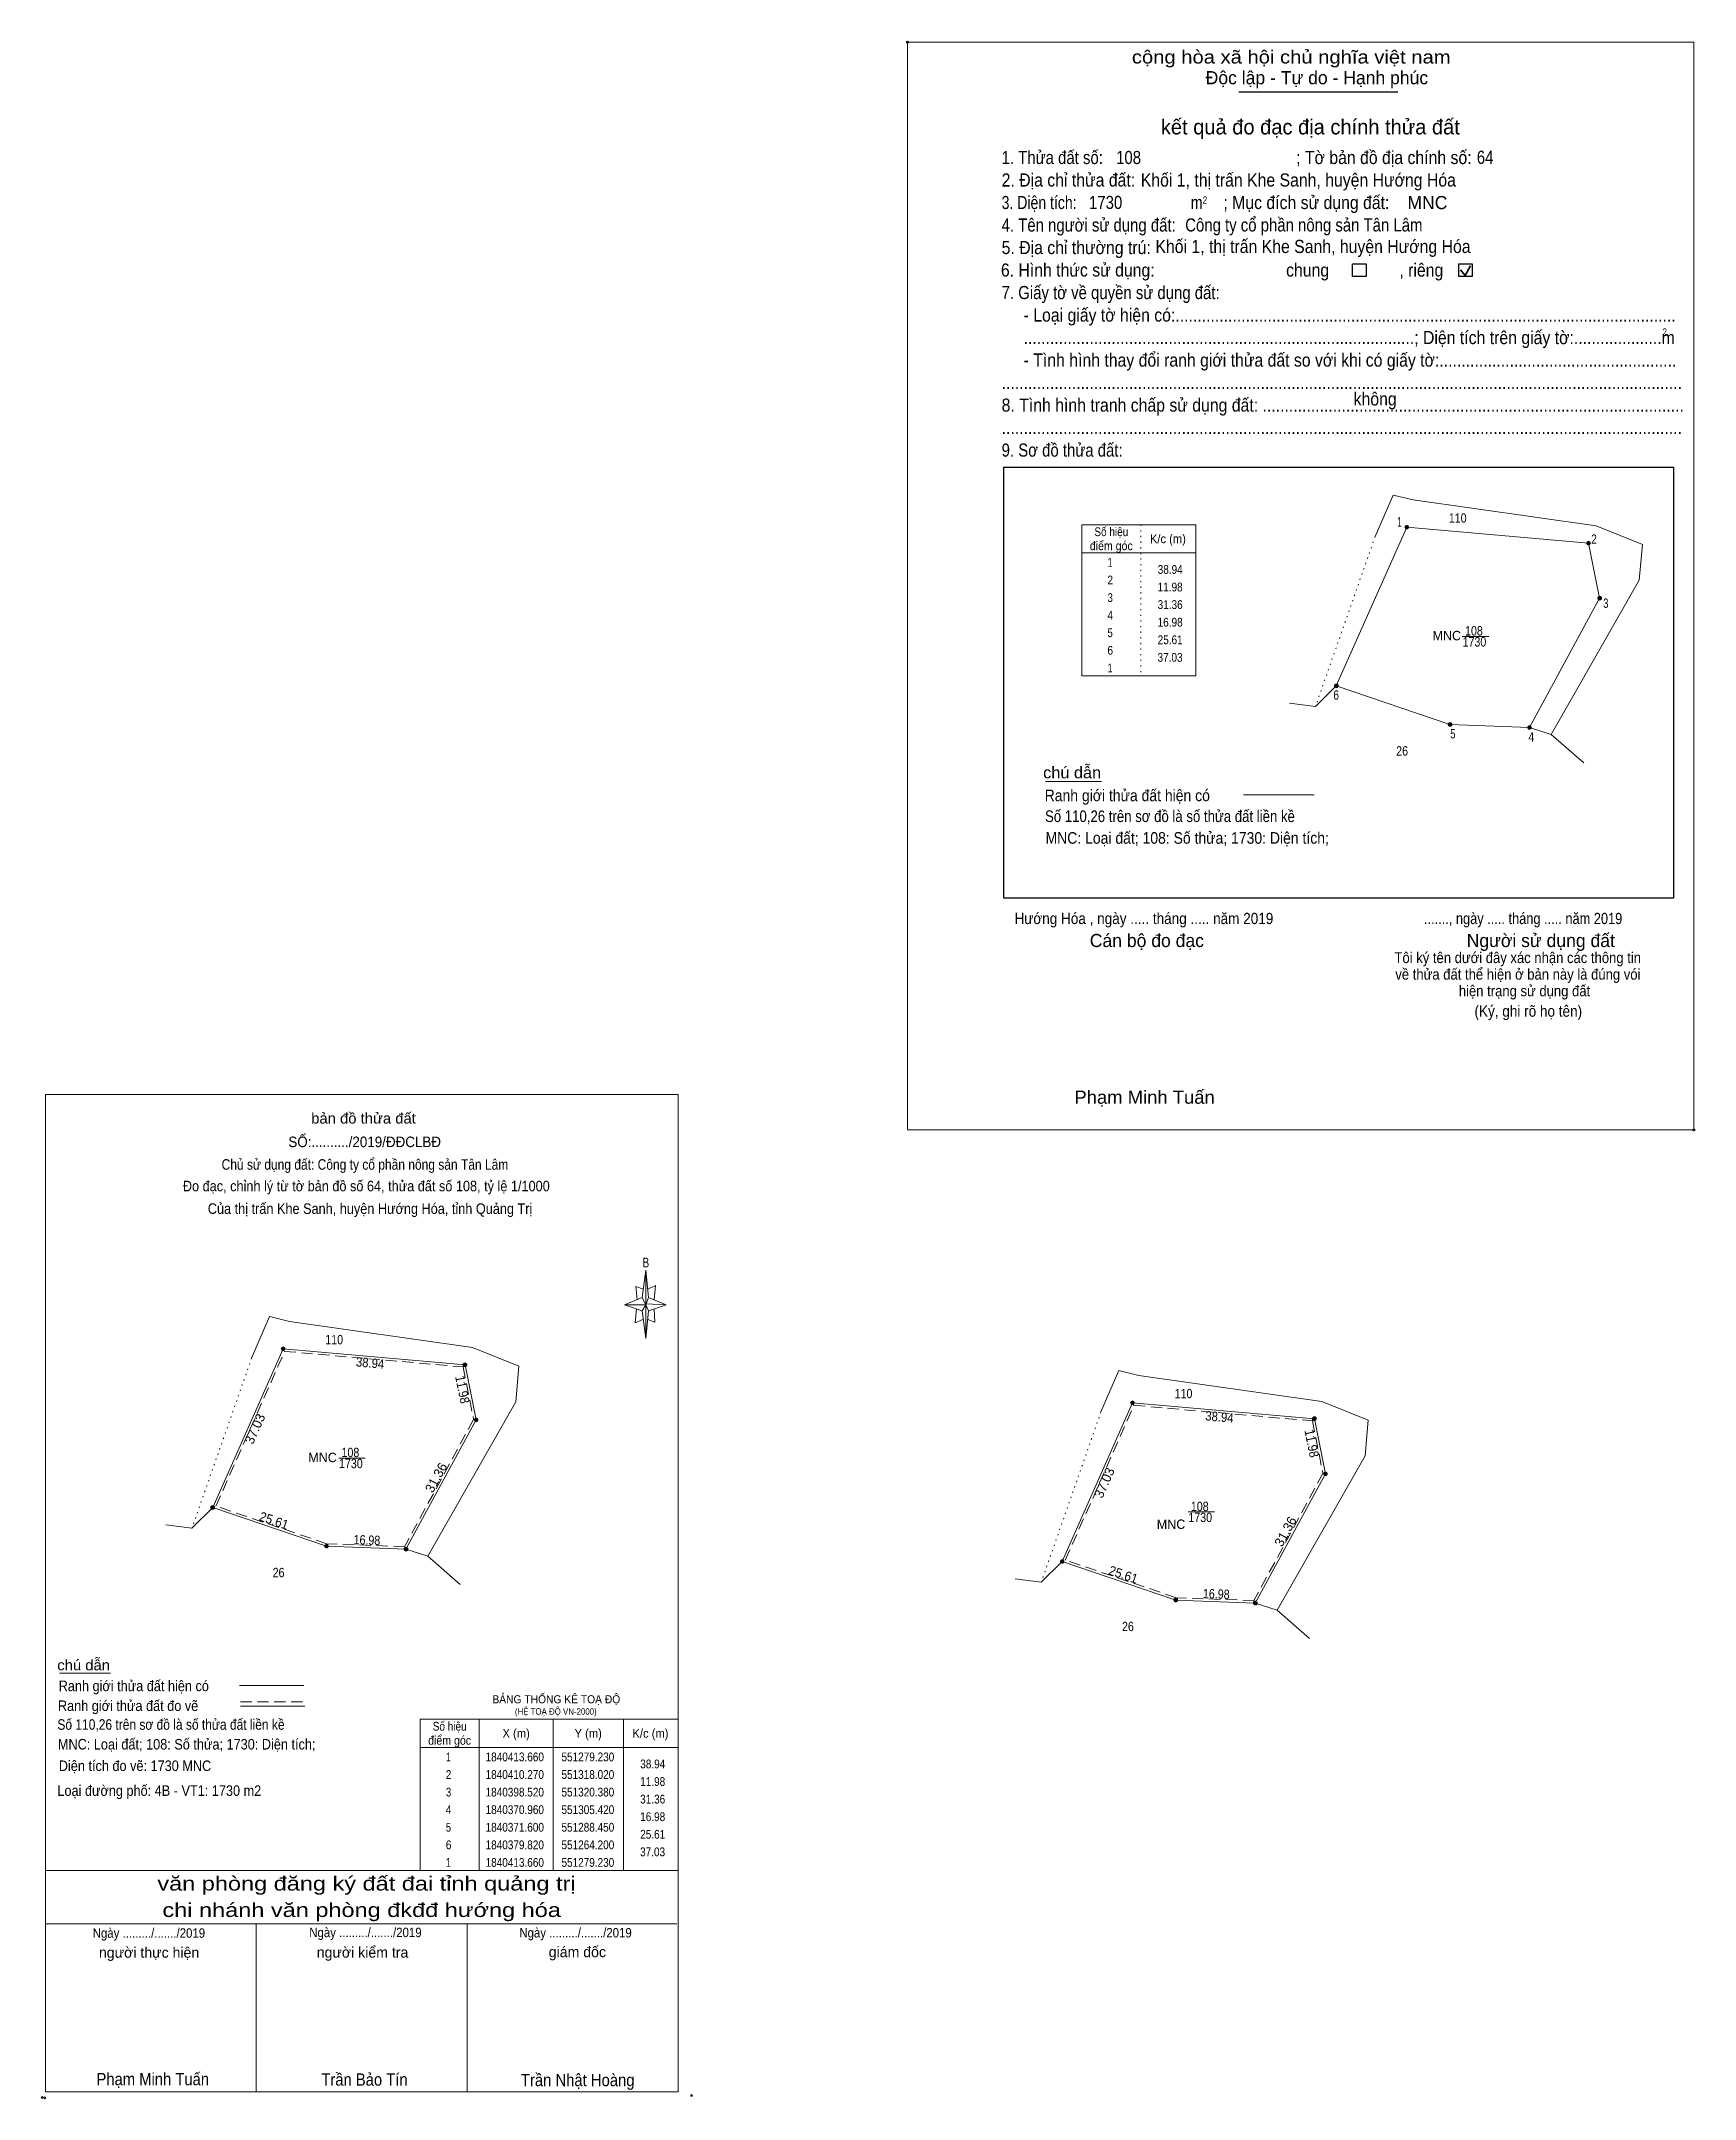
# Model space of a CAD drawing. Header units: metres. Extents: x 551046 to 551399, y 1840265 to 1840704.
import ezdxf
from ezdxf.enums import TextEntityAlignment as Align

# ---------------------------------------------------------------- set-up
doc = ezdxf.new("R2010")
doc.units = ezdxf.units.M
doc.header["$LTSCALE"] = 0.8
doc.header["$PDMODE"] = 32
doc.header["$PDSIZE"] = 0.4
doc.linetypes.add('DOTTED', pattern=[1.5, 0.3, -1.2])
doc.linetypes.add('MEDIUM_DASHED', pattern=[4.5, 3, -1.5])
for name, color, linetype, lineweight in [('1', 7, 'MEDIUM_DASHED', 13), ('10', 7, 'Continuous', 13), ('13', 7, 'Continuous', 13), ('17', 7, 'Continuous', 13), ('23', 7, 'Continuous', 13), ('24', 7, 'DOTTED', 13), ('5', 7, 'Continuous', 13), ('6', 7, 'Continuous', 13), ('63', 7, 'Continuous', 13), ('7', 7, 'Continuous', 25)]:
    doc.layers.add(name, color=color, linetype=linetype, lineweight=lineweight)

msp = doc.modelspace()

# ---------------------------------------------------------------- hatches: boundary and pattern name
at = {"layer": '63'}
for points in [[(551338.12, 1840600.38, 1), (551337.32, 1840600.38, 1)], [(551376.91, 1840596.99, 1), (551376.11, 1840596.99, 1)], [(551379.27, 1840585.24, 1), (551378.47, 1840585.24, 1)], [(551323.09, 1840566.54, 1), (551322.29, 1840566.54, 1)], [(551347.34, 1840558.32, 1), (551346.54, 1840558.32, 1)], [(551364.31, 1840557.68, 1), (551363.51, 1840557.68, 1)], [(551098.45, 1840425.16, 1), (551097.65, 1840425.16, 1)], [(551137.24, 1840421.77, 1), (551136.44, 1840421.77, 1)], [(551279.63, 1840413.66, 1), (551278.83, 1840413.66, 1)], [(551139.6, 1840410.02, 1), (551138.8, 1840410.02, 1)], [(551318.42, 1840410.27, 1), (551317.62, 1840410.27, 1)], [(551320.78, 1840398.52, 1), (551319.98, 1840398.52, 1)], [(551083.42, 1840391.32, 1), (551082.62, 1840391.32, 1)], [(551107.67, 1840383.1, 1), (551106.87, 1840383.1, 1)], [(551124.64, 1840382.46, 1), (551123.84, 1840382.46, 1)], [(551264.6, 1840379.82, 1), (551263.8, 1840379.82, 1)], [(551288.85, 1840371.6, 1), (551288.05, 1840371.6, 1)], [(551305.82, 1840370.96, 1), (551305.02, 1840370.96, 1)]]:
    msp.add_hatch(color=256, dxfattribs=at).paths.add_polyline_path(points)

# ---------------------------------------------------------------- linework, layer by layer
at = {"layer": '1'}
for points in [[(551098.36, 1840424.63), (551136.42, 1840421.3), (551138.67, 1840410.1), (551123.95, 1840382.97), (551107.36, 1840383.6), (551083.7, 1840391.62)], [(551279.54, 1840413.13), (551317.6, 1840409.8), (551319.85, 1840398.6), (551305.13, 1840371.47), (551288.54, 1840372.1), (551264.88, 1840380.12)]]:
    msp.add_lwpolyline(points, close=True, dxfattribs=at)
at = {"layer": '10'}
for p, q in [((551387.33, 1840589.07), (551388.01, 1840596.68)), ((551318.25, 1840562.14), (551322.69, 1840566.54)), ((551368.55, 1840556.16), (551375.47, 1840550.12)), ((551147.66, 1840413.85), (551148.34, 1840421.46)), ((551328.84, 1840402.35), (551329.52, 1840409.96)), ((551078.58, 1840386.92), (551083.02, 1840391.32)), ((551128.88, 1840380.94), (551135.8, 1840374.9)), ((551259.76, 1840375.42), (551264.2, 1840379.82)), ((551310.06, 1840369.44), (551316.98, 1840363.4))]:
    msp.add_line(p, q, dxfattribs=at)
for points in [[(551330.99, 1840598.42), (551334.83, 1840607.25), (551339.09, 1840606.2), (551378.12, 1840600.67), (551388.01, 1840596.68)], [(551387.33, 1840589.07), (551368.55, 1840556.16), (551363.91, 1840557.68)], [(551091.32, 1840423.2), (551095.16, 1840432.03), (551099.42, 1840430.98), (551138.45, 1840425.45), (551148.34, 1840421.46)], [(551272.5, 1840411.7), (551276.34, 1840420.53), (551280.6, 1840419.48), (551319.63, 1840413.95), (551329.52, 1840409.96)], [(551147.66, 1840413.85), (551128.88, 1840380.94), (551124.24, 1840382.46)], [(551328.84, 1840402.35), (551310.06, 1840369.44), (551305.42, 1840370.96)]]:
    msp.add_lwpolyline(points, dxfattribs=at)
for points in [[(551322.69, 1840566.54), (551337.72, 1840600.38), (551376.51, 1840596.99), (551378.87, 1840585.24), (551363.91, 1840557.68), (551346.94, 1840558.32)], [(551083.02, 1840391.32), (551098.05, 1840425.16), (551136.84, 1840421.77), (551139.2, 1840410.02), (551124.24, 1840382.46), (551107.27, 1840383.1)], [(551264.2, 1840379.82), (551279.23, 1840413.66), (551318.02, 1840410.27), (551320.38, 1840398.52), (551305.42, 1840370.96), (551288.45, 1840371.6)]]:
    msp.add_lwpolyline(points, close=True, dxfattribs=at)
at = {"layer": '13'}
for p, q in [((551349.57, 1840577.1), (551355.21, 1840577.1)), ((551109.9, 1840401.88), (551115.54, 1840401.88)), ((551291.08, 1840390.38), (551296.72, 1840390.38))]:
    msp.add_line(p, q, dxfattribs=at)
at = {"layer": '17'}
for p, q in [((551260.67, 1840546.15), (551272.61, 1840546.15)), ((551050.32, 1840355.98), (551061.18, 1840355.98))]:
    msp.add_line(p, q, dxfattribs=at)
at = {"layer": '23'}
for p, q in [((551312.71, 1840562.84), (551318.25, 1840562.14)), ((551073.04, 1840387.62), (551078.58, 1840386.92)), ((551254.22, 1840376.12), (551259.76, 1840375.42))]:
    msp.add_line(p, q, dxfattribs=at)
at = {"layer": '24'}
for p, q in [((551281, 1840600.91), (551281, 1840568.66)), ((551330.99, 1840598.42), (551318.25, 1840562.14)), ((551091.32, 1840423.2), (551078.58, 1840386.92)), ((551272.5, 1840411.7), (551259.76, 1840375.42))]:
    msp.add_line(p, q, dxfattribs=at)
at = {"layer": '5'}
for p, q in [((551174.63, 1840436.08), (551175.38, 1840441.94)), ((551174.63, 1840433.24), (551170.88, 1840434.58)), ((551175.98, 1840433.24), (551175.38, 1840427.38)), ((551175.98, 1840436.08), (551179.73, 1840434.58)), ((551177.18, 1840433.68), (551177.33, 1840430.84)), ((551177.33, 1840430.84), (551175.83, 1840431.44)), ((551047.32, 1840313.92), (551182.32, 1840313.92)), ((551047.32, 1840302.52), (551182.02, 1840302.52)), ((551047.32, 1840302.52), (551182.02, 1840302.52)), ((551047.32, 1840302.52), (551182.02, 1840302.52)), ((551092.32, 1840266.68), (551092.32, 1840302.52)), ((551137.32, 1840266.68), (551137.32, 1840302.52))]:
    msp.add_line(p, q, dxfattribs=at)
for points in [[(551047.32, 1840479.38), (551182.32, 1840479.38), (551182.32, 1840266.68), (551047.32, 1840266.68)], [(551175.38, 1840441.94), (551175.98, 1840436.08), (551175.38, 1840434.58)], [(551175.38, 1840434.58), (551170.88, 1840434.58), (551174.63, 1840436.08), (551175.98, 1840433.24), (551179.73, 1840434.58), (551175.38, 1840434.74)], [(551175.38, 1840434.58), (551175.38, 1840427.38), (551174.63, 1840433.24)]]:
    msp.add_lwpolyline(points, close=True, dxfattribs=at)
for points in [[(551174.93, 1840437.88), (551173.28, 1840438.48), (551173.58, 1840435.64)], [(551175.83, 1840437.88), (551177.48, 1840438.64), (551177.18, 1840435.64)], [(551175.38, 1840434.58), (551174.63, 1840436.08), (551170.88, 1840434.58)], [(551173.43, 1840433.68), (551173.13, 1840430.68), (551174.78, 1840431.44)], [(551175.38, 1840434.58), (551175.98, 1840433.24), (551179.73, 1840434.58)], [(551182.32, 1840266.68), (551047.32, 1840266.68), (551047.32, 1840302.52)]]:
    msp.add_lwpolyline(points, dxfattribs=at)
for p in [(551046.62, 1840265.52), (551047.22, 1840265.42)]:
    msp.add_point(p, dxfattribs=at)
at = {"layer": '6'}
for p, q in [((551302.91, 1840543.29), (551318, 1840543.29)), ((551088.72, 1840353.38), (551102.44, 1840353.38)), ((551088.94, 1840348.98), (551102.64, 1840348.98))]:
    msp.add_line(p, q, dxfattribs=at)
at = {"layer": '6', "linetype": 'MEDIUM_DASHED'}
msp.add_line((551088.94, 1840349.91), (551102.74, 1840349.91), dxfattribs=at)
at = {"layer": '6'}
msp.add_point((551185.18, 1840265.92), dxfattribs=at)
at = {"layer": '63'}
for p, q in [((551139.86, 1840346.17), (551139.86, 1840313.92)), ((551155.62, 1840346.17), (551155.62, 1840313.92)), ((551170.62, 1840346.17), (551170.62, 1840313.92)), ((551127.26, 1840340.17), (551182.32, 1840340.17))]:
    msp.add_line(p, q, dxfattribs=at)
for points in [[(551281, 1840568.66), (551268.4, 1840568.66), (551268.4, 1840600.91), (551281, 1840600.91)], [(551281, 1840600.91), (551292.7, 1840600.91), (551292.7, 1840568.66), (551281, 1840568.66)], [(551268.4, 1840594.91), (551281, 1840594.91), (551292.7, 1840594.91)]]:
    msp.add_lwpolyline(points, dxfattribs=at)
msp.add_lwpolyline([(551127.26, 1840346.17), (551182.32, 1840346.17), (551182.32, 1840313.92), (551127.26, 1840313.92)], close=True, dxfattribs=at)
for centre in [(551337.72, 1840600.38), (551376.51, 1840596.99), (551378.87, 1840585.24), (551322.69, 1840566.54), (551346.94, 1840558.32), (551363.91, 1840557.68), (551098.05, 1840425.16), (551136.84, 1840421.77), (551279.23, 1840413.66), (551139.2, 1840410.02), (551318.02, 1840410.27), (551320.38, 1840398.52), (551083.02, 1840391.32), (551107.27, 1840383.1), (551124.24, 1840382.46), (551264.2, 1840379.82), (551288.45, 1840371.6), (551305.42, 1840370.96)]:
    msp.add_circle(centre, 0.4, dxfattribs=at)
at = {"layer": '7'}
for p, q in [((551301.89, 1840693.2), (551335.81, 1840693.2)), ((551251.81, 1840613.2), (551394.61, 1840613.2)), ((551394.61, 1840613.2), (551394.61, 1840521.28))]:
    msp.add_line(p, q, dxfattribs=at)
at = {"layer": '7', "lineweight": 35}
for p, q in [((551349.2, 1840655.29), (551350.16, 1840654.05)), ((551350.16, 1840654.05), (551351.32, 1840656.12))]:
    msp.add_line(p, q, dxfattribs=at)
at = {"layer": '7', "lineweight": 13}
msp.add_lwpolyline([(551231.25, 1840703.84), (551398.98, 1840703.84), (551398.98, 1840471.84), (551231.25, 1840471.84)], close=True, dxfattribs=at)
at = {"layer": '7'}
for points in [[(551326.16, 1840656.53), (551329.05, 1840656.53), (551329.05, 1840653.84), (551326.16, 1840653.84)], [(551348.83, 1840656.53), (551351.71, 1840656.53), (551351.71, 1840653.84), (551348.83, 1840653.84)]]:
    msp.add_lwpolyline(points, close=True, dxfattribs=at)
msp.add_lwpolyline([(551394.61, 1840521.28), (551251.81, 1840521.28), (551251.81, 1840613.2)], dxfattribs=at)
for p in [(551231.25, 1840703.84), (551398.98, 1840471.84)]:
    msp.add_point(p, dxfattribs=at)

# ---------------------------------------------------------------- texts
at = {"layer": '1'}
for s, height, width, p in [('Hướng Hóa , ngày ..... tháng ..... năm 2019', 2.4, 0.9, (551254.05, 1840515.75)), ('Phạm Minh Tuấn', 2.8, 1.05, (551266.83, 1840477.43)), ('BẢNG THỐNG KÊ TOẠ ĐỘ ', 1.725, 0.95, (551142.68, 1840349.57)), ('(HỆ TOẠ ĐỘ VN-2000)', 1.395, 0.9, (551147.48, 1840347.13))]:
    msp.add_text(s, height=height, dxfattribs=dict(at, width=width)).set_placement(p)
at = {"layer": '13'}
for s, width, p in [('1', 0.65, (551336.175, 1840600.53)), ('110', 0.85, (551348.595, 1840601.35)), ('2', 0.8, (551377.67, 1840596.85)), ('3', 0.75, (551380.19, 1840583.19)), ('108', 0.85, (551352.06, 1840577.29)), ('1730', 0.85, (551352.16, 1840574.94)), ('6', 0.8, (551322.67, 1840563.61)), ('5', 0.75, (551347.555, 1840555.35)), ('4', 0.8, (551364.305, 1840554.67)), ('26', 0.85, (551336.735, 1840551.68)), ('110', 0.85, (551108.925, 1840426.13)), ('110', 0.85, (551290.105, 1840414.63)), ('108', 0.85, (551112.39, 1840402.07)), ('1730', 0.85, (551112.49, 1840399.72)), ('1730', 0.85, (551293.67, 1840388.22)), ('108', 0.85, (551293.57, 1840390.57)), ('26', 0.85, (551097.065, 1840376.46)), ('26', 0.85, (551278.245, 1840364.96))]:
    msp.add_text(s, height=2, dxfattribs=dict(at, width=width)).set_placement(p, align=Align.CENTER)
for p in [(551349.31, 1840576.27), (551109.5, 1840401), (551290.49, 1840386.76)]:
    msp.add_text('MNC', height=2, dxfattribs=at).set_placement(p, align=Align.RIGHT)
at = {"layer": '5'}
for s, height, width, p in [('bản đồ thửa đất', 2.25, 1.05, (551115.185, 1840473.21)), ('SỐ:........../2019/ĐĐCLBĐ', 2.25, 0.95, (551115.435, 1840468.18)), ('Chủ sử dụng đất: Công ty cổ phần nông sản Tân Lâm', 2.25, 0.85, (551115.495, 1840463.36)), ('Đo đạc, chỉnh lý từ tờ bản đồ số 64, thửa đất số 108, tỷ lệ 1/1000 ', 2.25, 0.9, (551116.16, 1840458.76)), ('Của thị trấn Khe Sanh, huyện Hướng Hóa, tỉnh Quảng Trị', 2.25, 0.9, (551116.585, 1840453.94)), ('B', 2.066, 0.75, (551175.425, 1840442.54)), ('văn phòng đăng ký đất đai tỉnh quảng trị', 3, 1.25, (551115.82, 1840309.64)), ('chi nhánh văn phòng đkđđ hướng hóa', 3, 1.25, (551114.79, 1840304)), ('Ngày ........./......./2019', 2.025, 0.9, (551069.405, 1840299.57)), ('Ngày ........./......./2019', 2.025, 0.9, (551115.595, 1840299.7)), ('Ngày ........./......./2019', 2.025, 0.9, (551160.415, 1840299.63)), ('Phạm Minh Tuấn', 2.62, 0.9, (551070.23, 1840268.12)), ('Trần Bảo Tín', 2.62, 0.9, (551115.395, 1840268.03)), ('Trần Nhật Hoàng', 2.625, 0.9, (551160.88, 1840267.92))]:
    msp.add_text(s, height=height, dxfattribs=dict(at, width=width)).set_placement(p, align=Align.CENTER)
for s, p in [('người thực hiện', (551069.445, 1840295.31)), ('người kiểm tra', (551114.98, 1840295.34)), ('giám đốc', (551160.805, 1840295.43))]:
    msp.add_text(s, height=2.25, dxfattribs=at).set_placement(p, align=Align.CENTER)
at = {"layer": '6'}
msp.add_text('MNC', height=2.8, dxfattribs=at).set_placement((551337.87, 1840668.21))
for s, height, width, p in [('Công ty cổ phần nông sản Tân Lâm', 2.8, 0.85, (551290.47, 1840663.45)), ('chú dẫn', 2.475, 1.05, (551260.16, 1840546.83)), ('Ranh giới thửa đất hiện có ', 2.475, 0.9, (551260.49, 1840541.95)), ('Số 110,26 trên sơ đồ là số thửa đất liền kề', 2.475, 0.85, (551260.56, 1840537.51)), ('MNC: Loại đất; 108: Số thửa; 1730: Diện tích;', 2.475, 0.9, (551260.67, 1840532.88)), ('chú dẫn', 2.25, 1.05, (551049.86, 1840356.6)), ('Ranh giới thửa đất hiện có ', 2.25, 0.9, (551050.16, 1840352.16)), ('Ranh giới thửa đất đo vẽ', 2.25, 0.9, (551050, 1840347.93)), ('Số 110,26 trên sơ đồ là số thửa đất liền kề', 2.25, 0.85, (551049.89, 1840343.93)), ('MNC: Loại đất; 108: Số thửa; 1730: Diện tích;', 2.25, 0.9, (551049.99, 1840339.72)), ('Diện tích đo vẽ: 1730 MNC', 2.25, 0.9, (551050.19, 1840335.13)), ('Loại đường phố: 4B - VT1: 1730 m2 ', 2.25, 0.9, (551049.89, 1840329.83))]:
    msp.add_text(s, height=height, dxfattribs=dict(at, width=width)).set_placement(p)
at = {"layer": '63'}
for s, width, p in [('Số hiệu', 0.85, (551274.705, 1840598.48)), ('điểm góc', 0.9, (551274.695, 1840595.48)), ('K/c (m)', 0.95, (551286.775, 1840596.98)), (' 1', 0.75, (551274.18, 1840591.94)), (' 2', 0.85, (551274.18, 1840588.19)), (' 4', 0.85, (551274.185, 1840580.69)), (' 3', 0.8, (551274.19, 1840584.44)), (' 5', 0.8, (551274.165, 1840576.94)), (' 6', 0.85, (551274.18, 1840573.19)), (' 1', 0.75, (551274.18, 1840569.44)), ('Số hiệu', 0.85, (551133.565, 1840343.74)), ('điểm góc', 0.9, (551133.555, 1840340.74)), ('X (m)', 0.95, (551147.745, 1840342.24)), ('Y (m)', 0.95, (551163.115, 1840342.24)), ('K/c (m)', 0.95, (551176.395, 1840342.24)), (' 1', 0.75, (551133.04, 1840337.2)), ('1840413.660', 0.85, (551147.45, 1840337.2)), ('551279.230', 0.85, (551163.045, 1840337.2)), (' 2', 0.85, (551133.04, 1840333.45)), ('1840410.270', 0.85, (551147.45, 1840333.45)), ('551318.020', 0.85, (551163.045, 1840333.45)), (' 4', 0.85, (551133.045, 1840325.95)), (' 3', 0.8, (551133.05, 1840329.7)), ('1840398.520', 0.85, (551147.45, 1840329.7)), ('1840370.960', 0.85, (551147.45, 1840325.95)), ('551320.380', 0.85, (551163.045, 1840329.7)), ('551305.420', 0.85, (551163.045, 1840325.95)), (' 5', 0.8, (551133.025, 1840322.2)), ('1840371.600', 0.85, (551147.45, 1840322.2)), ('551288.450', 0.85, (551163.045, 1840322.2)), (' 6', 0.85, (551133.04, 1840318.45)), ('1840379.820', 0.85, (551147.45, 1840318.45)), ('551264.200', 0.85, (551163.045, 1840318.45)), (' 1', 0.75, (551133.04, 1840314.7)), ('1840413.660', 0.85, (551147.45, 1840314.7)), ('551279.230', 0.85, (551163.045, 1840314.7))]:
    msp.add_text(s, height=1.875, dxfattribs=dict(at, width=width)).set_placement(p, align=Align.CENTER)
at = {"layer": '63', "width": 0.85}
for s, p in [('38.94', (551289.93, 1840590.44)), ('11.98', (551289.92, 1840586.69)), ('31.36', (551289.92, 1840582.94)), ('16.98', (551289.92, 1840579.19)), ('37.03', (551289.9, 1840571.69)), ('25.61', (551289.92, 1840575.44)), ('38.94', (551179.55, 1840335.7)), ('11.98', (551179.54, 1840331.95)), ('31.36', (551179.54, 1840328.2)), ('16.98', (551179.54, 1840324.45)), ('25.61', (551179.54, 1840320.7)), ('37.03', (551179.52, 1840316.95))]:
    msp.add_text(s, height=1.875, dxfattribs=at).set_placement(p, align=Align.RIGHT)
at = {"layer": '63'}
for s, rotation, width, p in [('38.94', 355.005, 0.9, (551116.5079, 1840421.1597)), ('11.98', 281.357, 0.9, (551135.3052, 1840416.2969)), ('38.94', 355.005, 0.9, (551297.6879, 1840409.6597)), ('11.98', 281.357, 0.9, (551316.4852, 1840404.7969)), ('25.61', 341.275, 0.95, (551095.769, 1840387.5836)), ('16.98', 357.84, 0.85, (551115.8823, 1840383.4005)), ('25.61', 341.275, 0.95, (551276.949, 1840376.0836)), ('16.98', 357.84, 0.85, (551297.0623, 1840371.9005))]:
    msp.add_text(s, height=2, rotation=rotation, dxfattribs=dict(at, width=width)).set_placement(p, align=Align.CENTER)
for s, rotation, p in [('37.03', 66.052, (551092.9465, 1840407.6991)), ('31.36', 61.506, (551131.5509, 1840397.2229)), ('37.03', 66.052, (551274.1265, 1840396.1991)), ('31.36', 61.506, (551312.7309, 1840385.7229))]:
    msp.add_text(s, height=2, rotation=rotation, dxfattribs=at).set_placement(p, align=Align.CENTER)
at = {"layer": '7'}
for s, height, width, p in [('cộng hòa xã hội chủ nghĩa việt nam', 2.8, 1.15, (551279.09, 1840699.27)), ('1. Thửa đất số:', 2.8, 0.85, (551251.31, 1840677.83)), ('108', 2.8, 0.85, (551275.73, 1840677.83)), ('; Tờ bản đồ địa chính số:', 2.8, 0.9, (551314.13, 1840677.83)), ('64', 2.8, 0.85, (551352.67, 1840677.87)), ('2. Địa chỉ thửa đất:', 2.8, 0.9, (551251.31, 1840673.03)), ('Khối 1, thị trấn Khe Sanh, huyện Hướng Hóa', 2.8, 0.9, (551280.99, 1840673.03)), ('3. Diện tích:', 2.8, 0.8, (551251.31, 1840668.23)), ('1730', 2.8, 0.85, (551269.95, 1840668.25)), ('m', 2.8, 0.8, (551291.67, 1840668.23)), ('2', 1.6, 0.8, (551294.19, 1840669.35)), ('; Mục đích sử dụng đất:', 2.8, 0.9, (551298.61, 1840668.23)), ('4. Tên người sử dụng đất:', 2.8, 0.85, (551251.31, 1840663.43)), ('5. Địa chỉ thường trú:', 2.8, 0.9, (551251.31, 1840658.63)), ('Khối 1, thị trấn Khe Sanh, huyện Hướng Hóa', 2.8, 0.9, (551284.11, 1840658.86)), ('6. Hình thức sử dụng:', 2.8, 0.9, (551251.15, 1840653.83)), ('chung                , riêng', 2.8, 0.9, (551311.99, 1840653.83)), ('7. Giấy tờ về quyền sử dụng đất:', 2.8, 0.85, (551251.31, 1840649.03)), ('     - Loại giấy tờ hiện có:..................................................................................................................', 2.8, 0.9, (551251.31, 1840644.23)), ('     .........................................................................................; Diện tích trên giấy tờ:....................m', 2.8, 0.9, (551251.31, 1840639.43)), ('2', 1.6, 0.8, (551392.27, 1840641.19)), ('     - Tình hình thay đổi ranh giới thửa đất so với khi có giấy tờ:......................................................', 2.8, 0.9, (551251.31, 1840634.63)), ('8. Tình hình tranh chấp sử dụng đất: ................................................................................................', 2.8, 0.9, (551251.31, 1840625.03)), ('...........................................................................................................................................................', 2.8, 0.9, (551251.31, 1840629.83)), ('không', 2.8, 0.9, (551326.39, 1840626.35)), ('9. Sơ đồ thửa đất:', 2.8, 0.85, (551251.31, 1840615.43)), ('...........................................................................................................................................................', 2.8, 0.9, (551251.31, 1840620.23)), ('......., ngày ..... tháng ..... năm 2019', 2.4, 0.85, (551341.39, 1840515.75)), ('(Ký, ghi rõ họ tên)', 2.4, 0.9, (551352.17, 1840495.99))]:
    msp.add_text(s, height=height, dxfattribs=dict(at, width=width)).set_placement(p)
for s, p in [('Độc lập - Tự do - Hạnh phúc', (551294.83, 1840694.85)), ('Cán bộ đo đạc', (551270.11, 1840510.85)), ('Người sử dụng đất', (551350.51, 1840510.85))]:
    msp.add_text(s, height=2.8, dxfattribs=at).set_placement(p)
for s, height, p in [('kết quả đo đạc địa chính thửa đất', 3.2, (551317.16, 1840684.15)), ('.', 0.8002, (551398.9773, 1840471.43))]:
    msp.add_text(s, height=height, dxfattribs=at).set_placement(p, align=Align.CENTER)
at = {"layer": '7', "width": 0.9}
for s, p in [('Tôi ký tên dưới đây xác nhận các thông tin', (551361.4, 1840507.43)), ('về thửa đất thể hiện ở bản này là đúng vói', (551361.43, 1840503.89)), ('hiện trạng sử dụng đất', (551362.84, 1840500.35))]:
    msp.add_text(s, height=2.313, dxfattribs=at).set_placement(p, align=Align.CENTER)

doc.saveas('drawing.dxf')
